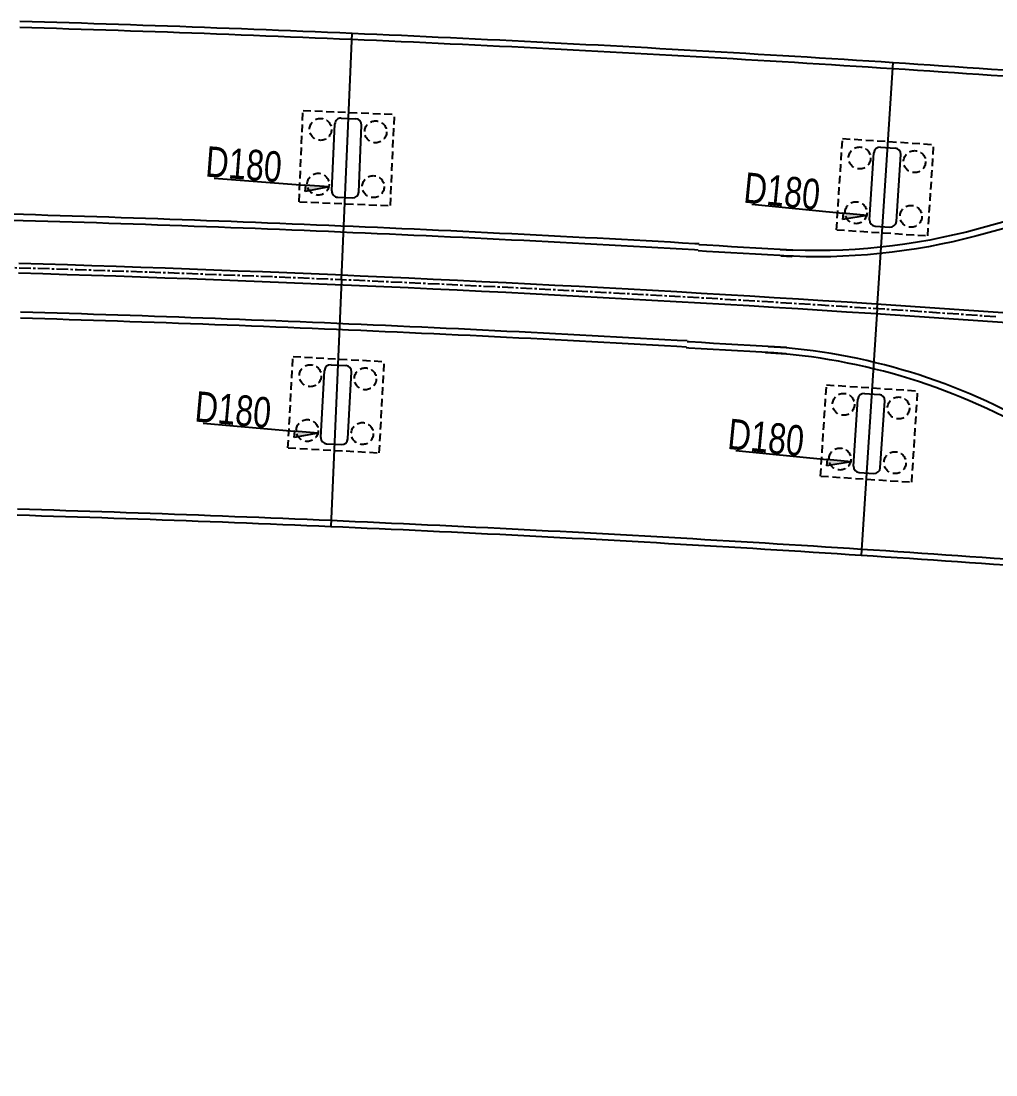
# Model space of a CAD drawing. Header units: millimetres. Extents: x 0 to 987207, y 0 to 5060561.
# Drawn here: x 493401.8 to 493481.7, y 2528983.2 to 2529069.6 of the extents above; entities that cross this region are included whole.
import ezdxf

# ---------------------------------------------------------------- set-up
doc = ezdxf.new("R2010")
doc.units = ezdxf.units.MM
doc.header["$LTSCALE"] = 0.1
doc.linetypes.add('CENTER', pattern=[50.8, 31.75, -6.35, 6.35, -6.35])
doc.linetypes.add('DASHED', pattern=[19.05, 12.7, -6.35])
doc.layers.get('0').update_dxf_attribs({"linetype": 'CONTINUOUS'})
doc.layers.get('Defpoints').update_dxf_attribs({"color": 150, "linetype": 'CONTINUOUS'})
doc.layers.add('GC', color=3, linetype='CONTINUOUS', lineweight=25)
doc.layers.add('zhix', color=1, linetype='CENTER')
doc.layers.add('平面', color=7, linetype='CONTINUOUS')
doc.styles.add('MyFont', font='fsdb_e.shx', dxfattribs={"width": 0.78, "bigfont": 'hztxt.shx'})
doc.dimstyles.new('BZ1_200', dxfattribs={"dimtxt": 2.5, "dimasz": 2, "dimexe": 0.1, "dimexo": 0.05, "dimgap": 0.05, "dimtad": 1, "dimdec": 1, "dimlfac": 100, "dimzin": 12, "dimdsep": 46, "dimtxsty": 'MyFont', "dimblk1": 'ARR-1', "dimblk2": 'ARR-1', "dimsah": 1, "dimcen": 0, "dimclrd": 1, "dimclre": 1, "dimclrt": 7, "dimadec": 0, "dimazin": 0, "dimtfac": 1, "dimtdec": 1, "dimtofl": 0, "dimtmove": 0, "dimatfit": 3, "dimldrblk": 'ARR-1', "dimfxl": 1, "dimtolj": 1, "dimtzin": 1, "dimarcsym": 0})

# ---------------------------------------------------------------- blocks, each defined once
blk = doc.blocks.new('ARR-1')
at = {"color": 1, "linetype": 'Continuous'}
for p, q in [((0, 0), (-1, 0)), ((0, 0), (-0.966, -0.259)), ((-0.966, -0.259), (-0.966, 0))]:
    blk.add_line(p, q, dxfattribs=at)
for points in [[(-0.966, -0.259), (-0.966, 0), (0, 0)], [(0, 0), (-0.966, 0), (-0.966, -0.259), (0, 0)], [(0, 0), (-0.966, -0.259), (-0.966, 0), (0, 0)], [(0, 0), (-0.966, -0.259), (-0.966, 0), (0, 0)]]:
    blk.add_solid(points, dxfattribs=at)
blk = doc.blocks.new('*D413')
at = {"color": 1, "linetype": 'Continuous', "lineweight": -2}
blk.add_line((500882.428, 2531719.918), (500889.91, 2531719.918), dxfattribs=at)
at = {"layer": 'Defpoints', "color": 0, "linetype": 'Continuous'}
for p in [(500890.11, 2531719.918), (500891.91, 2531719.918)]:
    blk.add_point(p, dxfattribs=at)
at = {"color": 1, "linetype": 'Continuous', "lineweight": -2, "xscale": 2, "yscale": 2, "zscale": 2}
blk.add_blockref('ARR-1', (500891.91, 2531719.918), dxfattribs=at)
at = {"color": 7, "linetype": 'Continuous', "insert": (500884.776, 2531721.218), "char_height": 2.5, "attachment_point": 5, "style": 'MyFont'}
blk.add_mtext('\\A1;D180', dxfattribs=at)
blk = doc.blocks.new('1-6')
at = {"layer": 'GC', "color": 7, "linetype": 'DASHED', "ltscale": 0.5}
for p, q in [((500889.2852, 2531726.0141), (500896.7811, 2531726.2643)), ((500889.5354, 2531718.5183), (500889.2852, 2531726.0141)), ((500897.0312, 2531718.7684), (500896.7811, 2531726.2643)), ((500889.5555, 2531718.5189), (500897.0513, 2531718.7691))]:
    blk.add_line(p, q, dxfattribs=at)
at = {"layer": 'GC', "color": 7, "linetype": 'Continuous', "ltscale": 0.5}
for p, q in [((500892.1506, 2531719.6061), (500891.9671, 2531725.103)), ((500892.4502, 2531725.6194), (500893.6495, 2531725.6595)), ((500894.3494, 2531719.6795), (500894.1659, 2531725.1764)), ((500892.667, 2531719.1231), (500893.8663, 2531719.1631))]:
    blk.add_line(p, q, dxfattribs=at)
at = {"layer": 'GC', "color": 7, "linetype": 'DASHED', "ltscale": 0.5}
for centre in [(500890.8344, 2531724.565), (500895.352, 2531724.7157), (500890.9845, 2531720.0675), (500895.5021, 2531720.2182)]:
    blk.add_circle(centre, 0.9, dxfattribs=at)
at = {"layer": 'GC', "color": 7, "linetype": 'Continuous', "ltscale": 0.5}
for centre, start, end in [((500892.4668, 2531725.1197), 91.911653, 181.911653), ((500893.6662, 2531725.1597), 1.911653, 91.911653), ((500892.6503, 2531719.6228), 181.911653, 271.911653), ((500893.8496, 2531719.6628), 271.911653, 1.911653)]:
    blk.add_arc(centre, 0.5, start, end, dxfattribs=at)
at = {"linetype": 'Continuous'}
dim = blk.add_diameter_dim_2p(p1=(500890.1096, 2531719.9182), p2=(500891.9096, 2531719.9182), text='D180', dimstyle='BZ1_200', dxfattribs=at)
dim.commit()
dim.dimension.update_dxf_attribs({"geometry": '*D413', "text_midpoint": (500884.7763, 2531719.9182), "dimtype": 131})

msp = doc.modelspace()

# ---------------------------------------------------------------- linework, layer by layer
at = {"layer": 'Defpoints'}
for p, q in [((493428.041, 2529048.4277), (493428.9131, 2529068.659)), ((493471.9758, 2529046.0493), (493473.2927, 2529066.2565)), ((493428.041, 2529048.4277), (493427.1688, 2529028.1965)), ((493471.9758, 2529046.0493), (493470.6588, 2529025.8422))]:
    msp.add_line(p, q, dxfattribs=at)
at = {"layer": 'zhix', "ltscale": 0.3}
msp.add_arc((493341.9021, 2527050.283), 2000, 85.9915566, 113.5581428, dxfattribs=at)
at = {"layer": '平面', "color": 7, "linetype": 'Continuous', "flags": 128}
for points in [[(493401.658, 2529069.6496), (493402.6676, 2529069.6195), (493403.6773, 2529069.5889), (493404.6869, 2529069.5577), (493405.6966, 2529069.5261), (493406.7062, 2529069.4939), (493407.7158, 2529069.4613), (493408.7254, 2529069.4281), (493409.7349, 2529069.3945), (493410.7445, 2529069.3603), (493411.754, 2529069.3256), (493412.7635, 2529069.2904), (493413.773, 2529069.2548), (493414.7825, 2529069.2186), (493415.7919, 2529069.1819), (493416.8014, 2529069.1447), (493417.8108, 2529069.107), (493418.8202, 2529069.0688), (493419.8296, 2529069.0301), (493420.8389, 2529068.9908), (493421.8483, 2529068.9511), (493422.8576, 2529068.9109), (493423.8669, 2529068.8702), (493424.8762, 2529068.8289), (493425.8855, 2529068.7872), (493426.8947, 2529068.745), (493427.9039, 2529068.7022), (493428.9131, 2529068.659), (493429.9223, 2529068.6152), (493430.9315, 2529068.5709), (493431.9406, 2529068.5262), (493432.9497, 2529068.4809), (493433.9588, 2529068.4351), (493434.9678, 2529068.3888), (493435.9769, 2529068.3421), (493436.9859, 2529068.2948), (493437.9949, 2529068.247), (493439.0039, 2529068.1987), (493440.0128, 2529068.1499), (493441.0217, 2529068.1006), (493442.0306, 2529068.0508), (493443.0395, 2529068.0004), (493444.0484, 2529067.9496), (493445.0572, 2529067.8983), (493446.066, 2529067.8465), (493447.0747, 2529067.7941), (493448.0835, 2529067.7413), (493449.0922, 2529067.688), (493450.1009, 2529067.6341), (493451.1095, 2529067.5798), (493452.1182, 2529067.5249), (493453.1268, 2529067.4695), (493454.1354, 2529067.4137), (493455.1439, 2529067.3573), (493456.1524, 2529067.3004), (493457.1609, 2529067.2431), (493458.1694, 2529067.1852), (493459.1778, 2529067.1268), (493460.1862, 2529067.0679), (493461.1946, 2529067.0085), (493462.203, 2529066.9486), (493463.2113, 2529066.8882), (493464.2196, 2529066.8273), (493465.2278, 2529066.7659), (493466.2361, 2529066.704), (493467.2442, 2529066.6416), (493468.2524, 2529066.5786), (493469.2605, 2529066.5152), (493470.2686, 2529066.4513), (493471.2767, 2529066.3868), (493472.2847, 2529066.3219), (493473.2927, 2529066.2565), (493474.3007, 2529066.1905), (493475.3087, 2529066.1241), (493476.3166, 2529066.0571), (493477.3244, 2529065.9897), (493478.3323, 2529065.9217), (493479.3401, 2529065.8532), (493480.3478, 2529065.7843), (493481.3556, 2529065.7148), (493482.3633, 2529065.6448)], [(493401.6433, 2529069.1498), (493402.6527, 2529069.1197), (493403.6621, 2529069.0891), (493404.6715, 2529069.058), (493405.6809, 2529069.0263), (493406.6903, 2529068.9942), (493407.6996, 2529068.9615), (493408.7089, 2529068.9284), (493409.7183, 2529068.8947), (493410.7276, 2529068.8606), (493411.7368, 2529068.8259), (493412.7461, 2529068.7907), (493413.7553, 2529068.7551), (493414.7646, 2529068.7189), (493415.7738, 2529068.6822), (493416.783, 2529068.645), (493417.7921, 2529068.6073), (493418.8013, 2529068.5691), (493419.8104, 2529068.5304), (493420.8195, 2529068.4912), (493421.8286, 2529068.4515), (493422.8377, 2529068.4113), (493423.8468, 2529068.3706), (493424.8558, 2529068.3294), (493425.8648, 2529068.2876), (493426.8738, 2529068.2454), (493427.8828, 2529068.2027), (493428.8917, 2529068.1594), (493429.9006, 2529068.1157), (493430.9095, 2529068.0714), (493431.9184, 2529068.0267), (493432.9273, 2529067.9814), (493433.9361, 2529067.9356), (493434.9449, 2529067.8894), (493435.9537, 2529067.8426), (493436.9625, 2529067.7953), (493437.9712, 2529067.7475), (493438.98, 2529067.6992), (493439.9887, 2529067.6505), (493440.9973, 2529067.6012), (493442.006, 2529067.5514), (493443.0146, 2529067.5011), (493444.0232, 2529067.4503), (493445.0318, 2529067.3989), (493446.0403, 2529067.3471), (493447.0488, 2529067.2948), (493448.0573, 2529067.242), (493449.0658, 2529067.1886), (493450.0742, 2529067.1348), (493451.0826, 2529067.0805), (493452.091, 2529067.0256), (493453.0994, 2529066.9703), (493454.1077, 2529066.9144), (493455.116, 2529066.8581), (493456.1243, 2529066.8012), (493457.1325, 2529066.7439), (493458.1407, 2529066.686), (493459.1489, 2529066.6276), (493460.1571, 2529066.5688), (493461.1652, 2529066.5094), (493462.1733, 2529066.4495), (493463.1814, 2529066.3891), (493464.1894, 2529066.3282), (493465.1974, 2529066.2668), (493466.2054, 2529066.2049), (493467.2133, 2529066.1425), (493468.2213, 2529066.0796), (493469.2291, 2529066.0162), (493470.237, 2529065.9523), (493471.2448, 2529065.8879), (493472.2526, 2529065.8229), (493473.2604, 2529065.7575), (493474.2681, 2529065.6916), (493475.2758, 2529065.6252), (493476.2834, 2529065.5582), (493477.291, 2529065.4908), (493478.2986, 2529065.4228), (493479.3062, 2529065.3544), (493480.3137, 2529065.2854), (493481.3212, 2529065.216), (493482.3286, 2529065.146)], [(493401.5707, 2529049.7935), (493403.5702, 2529049.7328), (493405.5696, 2529049.6701), (493407.569, 2529049.6055), (493409.5683, 2529049.5388), (493411.5675, 2529049.4701), (493413.5666, 2529049.3995), (493415.5657, 2529049.3268), (493417.5647, 2529049.2521), (493419.5636, 2529049.1755), (493421.5625, 2529049.0968), (493423.5613, 2529049.0162), (493425.56, 2529048.9335), (493427.5586, 2529048.8488), (493429.5571, 2529048.7622), (493431.5555, 2529048.6735), (493433.5539, 2529048.5829), (493435.5521, 2529048.4902), (493437.5503, 2529048.3956), (493439.5483, 2529048.2989), (493441.5463, 2529048.2003), (493443.5442, 2529048.0997), (493445.5419, 2529047.997), (493447.5396, 2529047.8924), (493449.5372, 2529047.7857), (493451.5346, 2529047.6771), (493453.5319, 2529047.5665), (493455.5292, 2529047.4539), (493457.5263, 2529047.3392), (493459.5233, 2529047.2226), (493461.5202, 2529047.104), (493463.5169, 2529046.9834), (493465.5136, 2529046.8608), (493467.5101, 2529046.7362), (493469.5065, 2529046.6096), (493471.5027, 2529046.481), (493473.4989, 2529046.3504), (493475.4949, 2529046.2178), (493477.4907, 2529046.0832), (493479.4865, 2529045.9466), (493481.4821, 2529045.808), (493483.4775, 2529045.6674)], [(493401.5469, 2529048.9938), (493403.5455, 2529048.9332), (493405.5442, 2529048.8705), (493407.5427, 2529048.8059), (493409.5412, 2529048.7393), (493411.5396, 2529048.6706), (493413.538, 2529048.6), (493415.5362, 2529048.5273), (493417.5345, 2529048.4527), (493419.5326, 2529048.3761), (493421.5306, 2529048.2975), (493423.5286, 2529048.2168), (493425.5265, 2529048.1342), (493427.5243, 2529048.0496), (493429.522, 2529047.963), (493431.5197, 2529047.8743), (493433.5172, 2529047.7837), (493435.5147, 2529047.6911), (493437.512, 2529047.5965), (493439.5093, 2529047.4999), (493441.5065, 2529047.4013), (493443.5035, 2529047.3007), (493445.5005, 2529047.1981), (493447.4974, 2529047.0935), (493449.4941, 2529046.9869), (493451.4908, 2529046.8783), (493453.4873, 2529046.7677), (493455.4837, 2529046.6551), (493457.48, 2529046.5406), (493459.4762, 2529046.424), (493461.4723, 2529046.3054), (493463.4683, 2529046.1849), (493465.4641, 2529046.0623), (493467.4598, 2529045.9377), (493469.4554, 2529045.8112), (493471.4509, 2529045.6826), (493473.4462, 2529045.5521), (493475.4414, 2529045.4195), (493477.4365, 2529045.285), (493479.4314, 2529045.1485), (493481.4262, 2529045.01), (493483.4209, 2529044.8694)], [(493401.4644, 2529029.6376), (493402.4541, 2529029.6076), (493403.4437, 2529029.577), (493404.4334, 2529029.546), (493405.423, 2529029.5145), (493406.4126, 2529029.4825), (493407.4022, 2529029.45), (493408.3918, 2529029.417), (493409.3813, 2529029.3835), (493410.3709, 2529029.3495), (493411.3604, 2529029.3151), (493412.3499, 2529029.2801), (493413.3394, 2529029.2446), (493414.3289, 2529029.2086), (493415.3183, 2529029.1722), (493416.3077, 2529029.1352), (493417.2972, 2529029.0978), (493418.2866, 2529029.0598), (493419.2759, 2529029.0214), (493420.2653, 2529028.9825), (493421.2546, 2529028.943), (493422.244, 2529028.9031), (493423.2333, 2529028.8627), (493424.2225, 2529028.8218), (493425.2118, 2529028.7804), (493426.201, 2529028.7385), (493427.1902, 2529028.6961), (493428.1794, 2529028.6532), (493429.1686, 2529028.6098), (493430.1578, 2529028.5659), (493431.1469, 2529028.5215), (493432.136, 2529028.4767), (493433.1251, 2529028.4313), (493434.1142, 2529028.3855), (493435.1032, 2529028.3391), (493436.0922, 2529028.2923), (493437.0812, 2529028.2449), (493438.0702, 2529028.1971), (493439.0591, 2529028.1487), (493440.048, 2529028.0999), (493441.0369, 2529028.0506), (493442.0258, 2529028.0008), (493443.0147, 2529027.9505), (493444.0035, 2529027.8997), (493444.9923, 2529027.8484), (493445.981, 2529027.7966), (493446.9698, 2529027.7443), (493447.9585, 2529027.6915), (493448.9472, 2529027.6382), (493449.9359, 2529027.5845), (493450.9245, 2529027.5302), (493451.9131, 2529027.4755), (493452.9017, 2529027.4202), (493453.8902, 2529027.3645), (493454.8788, 2529027.3082), (493455.8673, 2529027.2515), (493456.8557, 2529027.1943), (493457.8442, 2529027.1365), (493458.8326, 2529027.0783), (493459.821, 2529027.0196), (493460.8093, 2529026.9604), (493461.7976, 2529026.9007), (493462.7859, 2529026.8405), (493463.7742, 2529026.7798), (493464.7624, 2529026.7186), (493465.7506, 2529026.657), (493466.7388, 2529026.5948), (493467.7269, 2529026.5321), (493468.7151, 2529026.469), (493469.7031, 2529026.4053), (493470.6912, 2529026.3412), (493471.6792, 2529026.2765), (493472.6672, 2529026.2114), (493473.6551, 2529026.1458), (493474.643, 2529026.0796), (493475.6309, 2529026.013), (493476.6188, 2529025.9459), (493477.6066, 2529025.8783), (493478.5944, 2529025.8102), (493479.5821, 2529025.7416), (493480.5698, 2529025.6725), (493481.5575, 2529025.6029), (493482.5452, 2529025.5329)], [(493401.4495, 2529029.1378), (493402.4389, 2529029.1078), (493403.4283, 2529029.0773), (493404.4177, 2529029.0463), (493405.4071, 2529029.0148), (493406.3964, 2529028.9828), (493407.3858, 2529028.9503), (493408.3751, 2529028.9173), (493409.3644, 2529028.8838), (493410.3537, 2529028.8498), (493411.343, 2529028.8154), (493412.3322, 2529028.7804), (493413.3215, 2529028.7449), (493414.3107, 2529028.709), (493415.2999, 2529028.6725), (493416.2891, 2529028.6356), (493417.2782, 2529028.5981), (493418.2674, 2529028.5602), (493419.2565, 2529028.5218), (493420.2456, 2529028.4828), (493421.2347, 2529028.4434), (493422.2238, 2529028.4035), (493423.2128, 2529028.3631), (493424.2019, 2529028.3222), (493425.1909, 2529028.2808), (493426.1799, 2529028.2389), (493427.1688, 2529028.1965), (493428.1578, 2529028.1537), (493429.1467, 2529028.1103), (493430.1356, 2529028.0664), (493431.1245, 2529028.022), (493432.1133, 2529027.9772), (493433.1022, 2529027.9318), (493434.091, 2529027.886), (493435.0798, 2529027.8396), (493436.0686, 2529027.7928), (493437.0573, 2529027.7455), (493438.046, 2529027.6977), (493439.0347, 2529027.6493), (493440.0234, 2529027.6005), (493441.012, 2529027.5512), (493442.0006, 2529027.5014), (493442.9892, 2529027.4511), (493443.9778, 2529027.4003), (493444.9664, 2529027.349), (493445.9549, 2529027.2973), (493446.9434, 2529027.245), (493447.9318, 2529027.1922), (493448.9203, 2529027.139), (493449.9087, 2529027.0852), (493450.8971, 2529027.031), (493451.8854, 2529026.9762), (493452.8738, 2529026.921), (493453.8621, 2529026.8652), (493454.8504, 2529026.809), (493455.8386, 2529026.7523), (493456.8268, 2529026.6951), (493457.815, 2529026.6374), (493458.8032, 2529026.5792), (493459.7913, 2529026.5205), (493460.7794, 2529026.4613), (493461.7675, 2529026.4016), (493462.7555, 2529026.3414), (493463.7436, 2529026.2807), (493464.7315, 2529026.2196), (493465.7195, 2529026.1579), (493466.7074, 2529026.0958), (493467.6953, 2529026.0331), (493468.6832, 2529025.97), (493469.671, 2529025.9063), (493470.6588, 2529025.8422), (493471.6465, 2529025.7776), (493472.6343, 2529025.7125), (493473.622, 2529025.6469), (493474.6096, 2529025.5807), (493475.5973, 2529025.5141), (493476.5849, 2529025.4471), (493477.5724, 2529025.3795), (493478.56, 2529025.3114), (493479.5475, 2529025.2428), (493480.5349, 2529025.1737), (493481.5224, 2529025.1042), (493482.5098, 2529025.0341)]]:
    msp.add_lwpolyline(points, dxfattribs=at)
at = {"layer": '平面', "color": 8, "linetype": 'Continuous', "flags": 128}
for points in [[(493561.7223, 2529058.602, -0.0429486), (493553.1488, 2529058.6942), (493526.6412, 2529061.2626, 0.0902646), (493508.7965, 2529059.77), (493480.1369, 2529052.0387, -0.0810829), (493464.1095, 2529050.4034), (493464.9817, 2529050.3509), (493463.9817, 2529050.4106), (493462.9815, 2529050.4698), (493461.9814, 2529050.5285), (493460.9812, 2529050.5867), (493459.981, 2529050.6444), (493458.9807, 2529050.7016), (493457.9805, 2529050.7583), (493457.2885, 2529050.7972)], [(493561.7983, 2529059.3381, -0.0426539), (493553.2836, 2529059.4346), (493526.8383, 2529061.997, 0.0914876), (493508.7595, 2529060.4406), (493480.2781, 2529052.6089, -0.082304), (493464.0165, 2529050.9099), (493465.0117, 2529050.85), (493464.0113, 2529050.9097), (493463.011, 2529050.9689), (493462.0106, 2529051.0277), (493461.0101, 2529051.0859), (493460.0097, 2529051.1436), (493459.0092, 2529051.2008), (493458.0086, 2529051.2575), (493457.3495, 2529051.2946)], [(493573.9903, 2529016.5126, 0.0359608), (493561.2668, 2529018.8097), (493515.1128, 2529023.7542, -0.1076956), (493494.9102, 2529030.4781), (493485.5483, 2529036.0372, 0.1194938), (493463.0244, 2529042.9551), (493464.5329, 2529042.8643), (493463.5365, 2529042.9238), (493462.5402, 2529042.9828), (493461.5438, 2529043.0413), (493460.5473, 2529043.0993), (493459.5508, 2529043.1568), (493458.5544, 2529043.2138), (493457.5578, 2529043.2703), (493456.5613, 2529043.3263), (493456.3734, 2529043.3367)], [(493565.3758, 2529017.5141, 0.0118209), (493561.157, 2529018.0672), (493515.2254, 2529022.9879, -0.1094137), (493494.7314, 2529029.8861), (493485.6299, 2529035.3745, 0.1212165), (493462.8146, 2529042.4669), (493464.503, 2529042.3652), (493463.5069, 2529042.4247), (493462.5107, 2529042.4837), (493461.5146, 2529042.5421), (493460.5184, 2529042.6001), (493459.5222, 2529042.6576), (493458.5259, 2529042.7146), (493457.5297, 2529042.7711), (493456.5333, 2529042.827), (493456.3124, 2529042.8393)]]:
    msp.add_lwpolyline(points, format="xyb", dxfattribs=at)
for points in [[(493457.3585, 2529051.3679), (493457.0146, 2529051.3877), (493456.0141, 2529051.4446), (493455.0136, 2529051.501), (493454.013, 2529051.5569), (493453.0124, 2529051.6123), (493452.0118, 2529051.6672), (493451.0111, 2529051.7216), (493450.0105, 2529051.7755), (493449.0098, 2529051.8289), (493448.009, 2529051.8818), (493447.0083, 2529051.9343), (493446.0075, 2529051.9862), (493445.0067, 2529052.0376), (493444.0059, 2529052.0885), (493443.005, 2529052.1389), (493442.0041, 2529052.1888), (493441.0032, 2529052.2382), (493440.0023, 2529052.2871), (493439.0013, 2529052.3355), (493438.0004, 2529052.3834), (493436.9994, 2529052.4308), (493435.9983, 2529052.4777), (493434.9973, 2529052.5241), (493433.9962, 2529052.57), (493432.9951, 2529052.6154), (493431.994, 2529052.6603), (493430.9929, 2529052.7047), (493429.9917, 2529052.7486), (493428.9905, 2529052.792), (493427.9893, 2529052.8349), (493426.9881, 2529052.8773), (493425.9868, 2529052.9192), (493424.9856, 2529052.9606), (493423.9843, 2529053.0015), (493422.983, 2529053.0419), (493421.9816, 2529053.0818), (493420.9803, 2529053.1211), (493419.9789, 2529053.16), (493418.9775, 2529053.1984), (493417.9761, 2529053.2363), (493416.9747, 2529053.2737), (493415.9732, 2529053.3106), (493414.9718, 2529053.347), (493413.9703, 2529053.3829), (493412.9688, 2529053.4183), (493411.9673, 2529053.4531), (493410.9657, 2529053.4875), (493409.9642, 2529053.5214), (493408.9626, 2529053.5548), (493407.961, 2529053.5877), (493406.9594, 2529053.6201), (493405.9578, 2529053.6519), (493404.9562, 2529053.6833), (493403.9545, 2529053.7142), (493402.9529, 2529053.7446), (493401.9512, 2529053.7745), (493400.9495, 2529053.8038)], [(493457.2975, 2529050.8706), (493456.9861, 2529050.8885), (493455.9858, 2529050.9454), (493454.9855, 2529051.0018), (493453.9852, 2529051.0577), (493452.9849, 2529051.1131), (493451.9845, 2529051.168), (493450.9841, 2529051.2224), (493449.9837, 2529051.2763), (493448.9832, 2529051.3296), (493447.9828, 2529051.3825), (493446.9823, 2529051.4349), (493445.9817, 2529051.4868), (493444.9812, 2529051.5382), (493443.9806, 2529051.5891), (493442.98, 2529051.6395), (493441.9794, 2529051.6894), (493440.9787, 2529051.7388), (493439.978, 2529051.7877), (493438.9773, 2529051.8361), (493437.9766, 2529051.884), (493436.9758, 2529051.9313), (493435.9751, 2529051.9782), (493434.9743, 2529052.0246), (493433.9734, 2529052.0705), (493432.9726, 2529052.1159), (493431.9717, 2529052.1608), (493430.9708, 2529052.2052), (493429.9699, 2529052.2491), (493428.969, 2529052.2925), (493427.968, 2529052.3353), (493426.967, 2529052.3777), (493425.966, 2529052.4196), (493424.965, 2529052.461), (493423.964, 2529052.5019), (493422.9629, 2529052.5423), (493421.9618, 2529052.5821), (493420.9607, 2529052.6215), (493419.9596, 2529052.6604), (493418.9585, 2529052.6988), (493417.9573, 2529052.7367), (493416.9561, 2529052.7741), (493415.9549, 2529052.8109), (493414.9537, 2529052.8473), (493413.9525, 2529052.8832), (493412.9513, 2529052.9186), (493411.95, 2529052.9534), (493410.9487, 2529052.9878), (493409.9474, 2529053.0217), (493408.9461, 2529053.0551), (493407.9447, 2529053.0879), (493406.9434, 2529053.1203), (493405.942, 2529053.1522), (493404.9406, 2529053.1836), (493403.9392, 2529053.2144), (493402.9378, 2529053.2448), (493401.9364, 2529053.2747), (493400.935, 2529053.304)], [(493456.3215, 2529042.9134), (493455.5335, 2529042.9582), (493454.5372, 2529043.0144), (493453.5409, 2529043.07), (493452.5446, 2529043.1252), (493451.5482, 2529043.1799), (493450.5518, 2529043.234), (493449.5554, 2529043.2877), (493448.5589, 2529043.3409), (493447.5624, 2529043.3936), (493446.5659, 2529043.4458), (493445.5694, 2529043.4975), (493444.5728, 2529043.5486), (493443.5762, 2529043.5993), (493442.5796, 2529043.6495), (493441.583, 2529043.6992), (493440.5863, 2529043.7484), (493439.5896, 2529043.7971), (493438.5929, 2529043.8453), (493437.5962, 2529043.893), (493436.5994, 2529043.9402), (493435.6026, 2529043.9869), (493434.6058, 2529044.0331), (493433.609, 2529044.0788), (493432.6122, 2529044.124), (493431.6153, 2529044.1687), (493430.6184, 2529044.2129), (493429.6215, 2529044.2567), (493428.6245, 2529044.2999), (493427.6276, 2529044.3426), (493426.6306, 2529044.3848), (493425.6336, 2529044.4265), (493424.6366, 2529044.4677), (493423.6395, 2529044.5085), (493422.6425, 2529044.5487), (493421.6454, 2529044.5884), (493420.6483, 2529044.6276), (493419.6511, 2529044.6664), (493418.654, 2529044.7046), (493417.6568, 2529044.7423), (493416.6597, 2529044.7795), (493415.6625, 2529044.8163), (493414.6652, 2529044.8525), (493413.668, 2529044.8882), (493412.6708, 2529044.9235), (493411.6735, 2529044.9582), (493410.6762, 2529044.9925), (493409.6789, 2529045.0262), (493408.6816, 2529045.0594), (493407.6842, 2529045.0922), (493406.6869, 2529045.1244), (493405.6895, 2529045.1562), (493404.6921, 2529045.1874), (493403.6947, 2529045.2182), (493402.6973, 2529045.2484), (493401.6999, 2529045.2782)], [(493456.3825, 2529043.4107), (493455.5618, 2529043.4574), (493454.5653, 2529043.5136), (493453.5687, 2529043.5693), (493452.5721, 2529043.6244), (493451.5755, 2529043.6791), (493450.5788, 2529043.7333), (493449.5821, 2529043.787), (493448.5854, 2529043.8402), (493447.5887, 2529043.8929), (493446.5919, 2529043.9451), (493445.5951, 2529043.9968), (493444.5983, 2529044.048), (493443.6015, 2529044.0987), (493442.6046, 2529044.1489), (493441.6077, 2529044.1986), (493440.6108, 2529044.2478), (493439.6139, 2529044.2965), (493438.6169, 2529044.3447), (493437.62, 2529044.3924), (493436.6229, 2529044.4397), (493435.6259, 2529044.4864), (493434.6289, 2529044.5326), (493433.6318, 2529044.5783), (493432.6347, 2529044.6235), (493431.6376, 2529044.6682), (493430.6404, 2529044.7125), (493429.6432, 2529044.7562), (493428.6461, 2529044.7994), (493427.6488, 2529044.8421), (493426.6516, 2529044.8844), (493425.6544, 2529044.9261), (493424.6571, 2529044.9673), (493423.6598, 2529045.008), (493422.6625, 2529045.0483), (493421.6652, 2529045.088), (493420.6678, 2529045.1272), (493419.6704, 2529045.166), (493418.673, 2529045.2042), (493417.6756, 2529045.242), (493416.6782, 2529045.2792), (493415.6807, 2529045.3159), (493414.6833, 2529045.3522), (493413.6858, 2529045.3879), (493412.6883, 2529045.4232), (493411.6908, 2529045.4579), (493410.6932, 2529045.4922), (493409.6957, 2529045.5259), (493408.6981, 2529045.5592), (493407.7005, 2529045.5919), (493406.7029, 2529045.6242), (493405.7053, 2529045.6559), (493404.7077, 2529045.6872), (493403.71, 2529045.7179), (493402.7123, 2529045.7482), (493401.7147, 2529045.778)]]:
    msp.add_lwpolyline(points, dxfattribs=at)

# ---------------------------------------------------------------- block references
at = {"layer": 'GC', "linetype": 'Continuous'}
for p, rotation in [((-200504.9748, 43305.2934), 355.5934249288594), ((-255120.4367, 59213.7958), 354.3295451442078), ((-230163.6398, 51755.8167), 354.908664050646), ((-255121.7516, 59193.5886), 354.3295451442078)]:
    msp.add_blockref('1-6', p, dxfattribs=dict(at, rotation=rotation))

doc.saveas('drawing.dxf')
